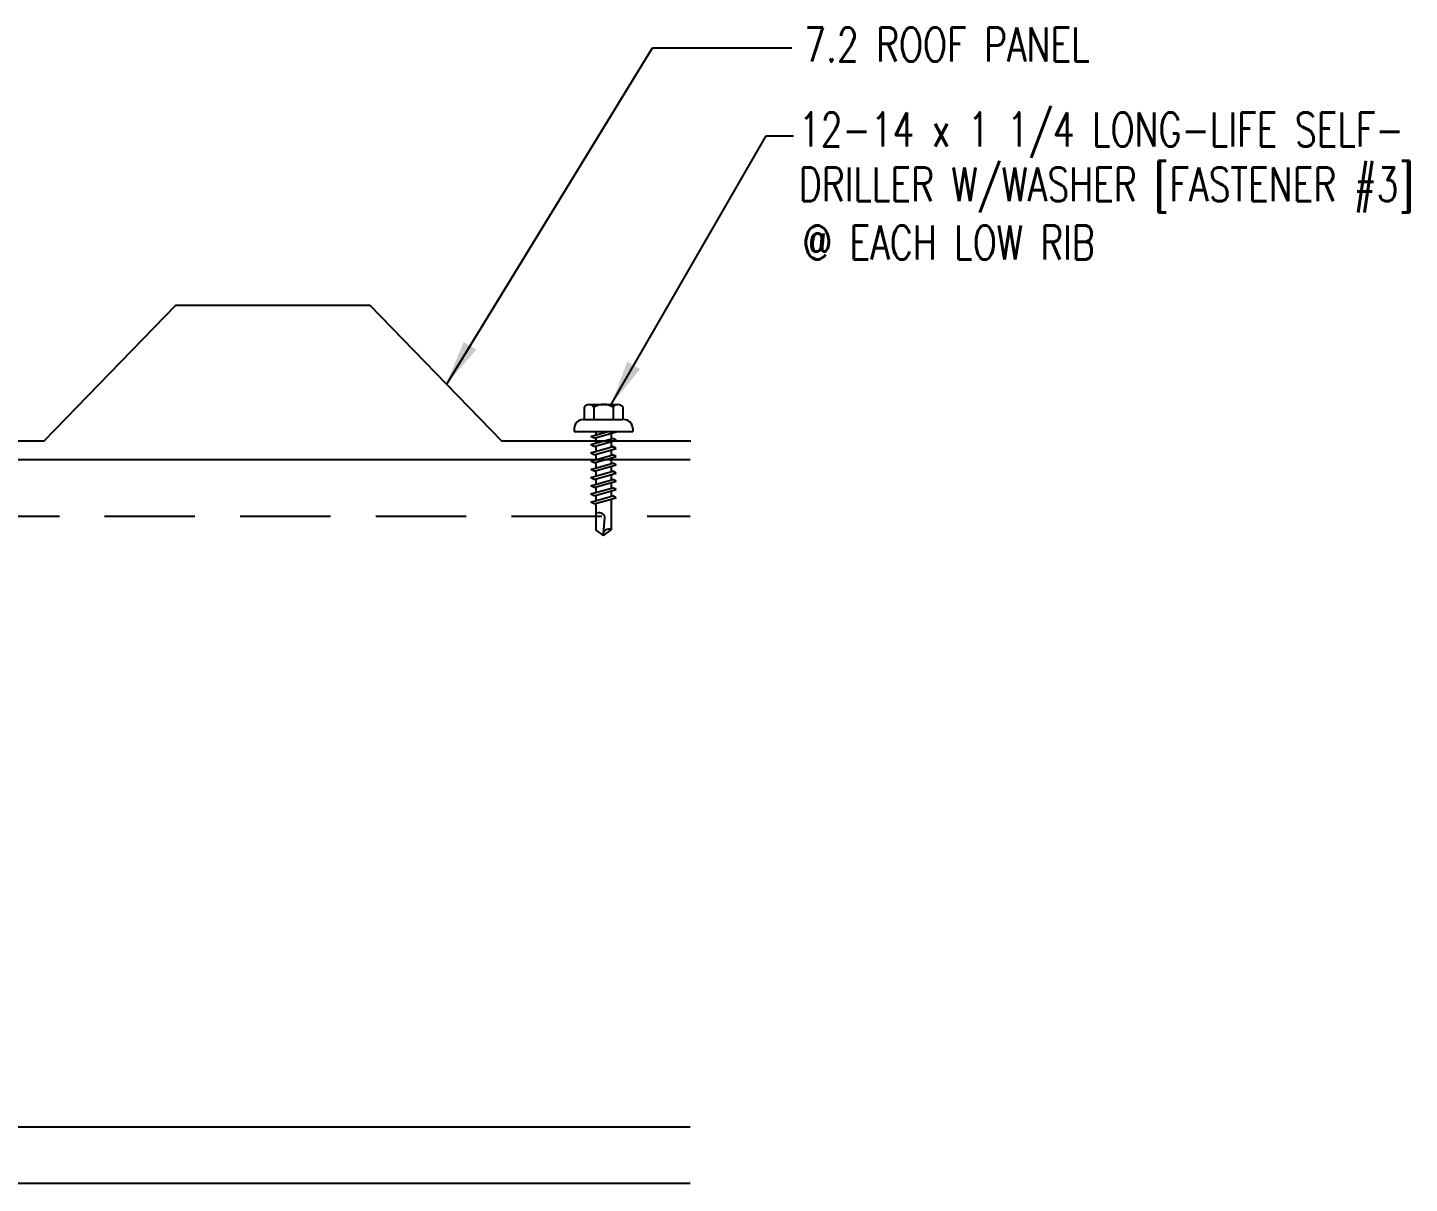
# Model space of a CAD drawing. Extents: x 23.7 to 57.1, y 22.5 to 48.1.
# Drawn here: x 41.83 to 57.11, y 23.84 to 36.61 of the extents above; entities that cross this region are included whole.
import ezdxf

# ---------------------------------------------------------------- set-up
doc = ezdxf.new("R2010")
doc.units = 0
doc.header["$LTSCALE"] = 4
doc.header["$MEASUREMENT"] = 0
doc.linetypes.add('DASHED', pattern=[0.75, 0.5, -0.25])
doc.layers.get('0').update_dxf_attribs({"linetype": 'CONTINUOUS'})
for name, color, linetype in [('FASTENER', 9, 'CONTINUOUS'), ('PANEL-S', 11, 'CONTINUOUS'), ('STLA', 12, 'CONTINUOUS'), ('TEXT', 2, 'CONTINUOUS')]:
    doc.layers.add(name, color=color, linetype=linetype)
doc.styles.add('TEXT', font='SIMPLEX.shx', dxfattribs={"width": 0.75, "height": 0.375})
doc.styles.add('TEXT1', font='ROMANS.shx', dxfattribs={"width": 0.75, "height": 0.375})
doc.dimstyles.new('DETAIL$7', dxfattribs={"dimscale": 4, "dimtxt": 0.375, "dimasz": 0.125, "dimexe": 0.0625, "dimexo": 0.0625, "dimgap": 0.0625, "dimtad": 1, "dimdec": 4, "dimzin": 3, "dimdsep": 46, "dimlunit": 4, "dimtxsty": 'TEXT', "dimblk": 'ARCHTICK', "dimcen": 0.0625, "dimclrd": 7, "dimclre": 7, "dimclrt": 2, "dimadec": 0, "dimazin": 0, "dimtfac": 0.6, "dimtdec": 4, "dimtmove": 0, "dimatfit": 3, "dimfxl": 0, "dimfrac": 2, "dimtolj": 1, "dimtzin": 0, "dimarcsym": 0})

# ---------------------------------------------------------------- blocks, each defined once
blk = doc.blocks.new('FD-F3')
at = {"layer": 'TEXT', "style": 'TEXT1', "width": 0.75}
for s, p in [('12-14 x 1 1/4 LONG-LIFE SELF-', (0.0047, -0.0408)), ('DRILLER W/WASHER [FASTENER #3]', (0.0047, -0.1926))]:
    blk.add_text(s, height=0.09375, dxfattribs=at).set_placement(p)
blk.add_attdef('(QUANTITY)', (0.0047, -0.3444), '', height=0.0938, dxfattribs=at)
blk = doc.blocks.new('fz2')
at = {"layer": 'FASTENER'}
for p, q in [((-0.161, 0.337), (0.161, 0.337)), ((-0.224, 0.171), (0.215, 0.171)), ((-0.215, 0.305), (-0.215, 0.171)), ((-0.107, 0.305), (-0.107, 0.171)), ((0.107, 0.305), (0.107, 0.171)), ((0.215, 0.305), (0.215, 0.171)), ((-0.324, 0.071), (-0.324, 0.037)), ((-0.324, 0.037), (0.324, 0.037)), ((-0.139, -0.016), (0.046, 0.037)), ((-0.104, -0.036), (0.139, 0.033)), ((-0.086, 0.037), (0.086, 0.037)), ((-0.086, 0.037), (-0.086, -0.001)), ((0.086, 0.037), (0.133, 0.037)), ((0.086, 0.018), (0.086, -0.042)), ((0.139, 0.033), (0.133, 0.037)), ((0.324, 0.071), (0.324, 0.037)), ((-0.104, -0.036), (-0.139, -0.016)), ((-0.139, -0.107), (0.104, -0.038)), ((-0.104, -0.127), (-0.139, -0.107)), ((-0.139, -0.198), (0.104, -0.128)), ((-0.104, -0.127), (0.139, -0.058)), ((-0.104, -0.218), (0.139, -0.149)), ((-0.086, -0.031), (-0.086, -0.092)), ((-0.086, -0.122), (-0.086, -0.183)), ((0.086, -0.073), (0.086, -0.133)), ((0.139, -0.058), (0.104, -0.038)), ((0.139, -0.149), (0.104, -0.128)), ((-0.104, -0.218), (-0.139, -0.198)), ((-0.139, -0.289), (0.104, -0.219)), ((-0.104, -0.309), (-0.139, -0.289)), ((-0.104, -0.309), (0.139, -0.239)), ((-0.086, -0.213), (-0.086, -0.274)), ((-0.086, -0.304), (-0.086, -0.364)), ((0.086, -0.164), (0.086, -0.224)), ((0.086, -0.255), (0.086, -0.315)), ((0.139, -0.239), (0.104, -0.219)), ((-0.139, -0.38), (0.104, -0.31)), ((-0.104, -0.4), (-0.139, -0.38)), ((-0.139, -0.47), (0.104, -0.401)), ((-0.104, -0.4), (0.139, -0.33)), ((-0.104, -0.491), (0.139, -0.421)), ((-0.086, -0.395), (-0.086, -0.455)), ((0.086, -0.345), (0.086, -0.406)), ((0.086, -0.436), (0.086, -0.497)), ((0.139, -0.33), (0.104, -0.31)), ((0.139, -0.421), (0.104, -0.401)), ((-0.104, -0.491), (-0.139, -0.47)), ((-0.139, -0.561), (0.104, -0.492)), ((-0.104, -0.581), (-0.139, -0.561)), ((-0.139, -0.652), (0.104, -0.583)), ((-0.104, -0.581), (0.139, -0.512)), ((-0.104, -0.672), (0.139, -0.603)), ((-0.086, -0.486), (-0.086, -0.546)), ((-0.086, -0.577), (-0.086, -0.637)), ((0.086, -0.527), (0.086, -0.588)), ((0.139, -0.512), (0.104, -0.492)), ((0.139, -0.603), (0.104, -0.583)), ((-0.104, -0.672), (-0.139, -0.652)), ((-0.139, -0.743), (0.104, -0.674)), ((-0.104, -0.763), (-0.139, -0.743)), ((-0.104, -0.763), (0.139, -0.694)), ((-0.086, -0.667), (-0.086, -0.728)), ((-0.086, -0.758), (-0.086, -1.05)), ((0.086, -0.618), (0.086, -0.679)), ((0.086, -0.709), (0.086, -1.05)), ((0.139, -0.694), (0.104, -0.674)), ((-0.002, -1.095), (0.014, -0.909)), ((0, -1.111), (-0.086, -1.05)), ((0, -1.111), (0.086, -1.05))]:
    blk.add_line(p, q, dxfattribs=at)
for centre, radius, start, end in [((-0.161, 0.274), 0.0628, 29.8754, 150.1246), ((0, 0.141), 0.196, 56.9974, 123.0026), ((0.161, 0.274), 0.0628, 29.8754, 150.1246), ((-0.224, 0.071), 0.1, 90, 180), ((0.224, 0.071), 0.1, 0, 90), ((-0.046, -0.921), 0.0615, 11.1445, 130.906), ((0.054, -1.097), 0.0563, 55.4585, 194.8454)]:
    blk.add_arc(centre, radius, start, end, dxfattribs=at)
blk = doc.blocks.new('_ArchTick')
at = {"color": 0, "const_width": 0.15}
blk.add_lwpolyline([(-0.5, -0.5), (0.5, 0.5)], dxfattribs=at)

msp = doc.modelspace()

# ---------------------------------------------------------------- linework, layer by layer
at = {"layer": 'PANEL-S'}
msp.add_lwpolyline([(28.709, 33.027), (29.071, 33.543), (31.217, 33.543), (32.671, 32.043), (34.817, 32.043), (36.271, 33.543), (38.417, 33.543), (39.871, 32.043), (42.017, 32.043), (43.471, 33.543), (45.617, 33.543), (47.071, 32.043), (49.164, 32.043)], dxfattribs=at)
at = {"layer": 'STLA'}
for p, q in [((27.683, 31.837), (49.158, 31.837)), ((27.683, 24.462), (49.159, 24.462)), ((27.683, 23.837), (49.159, 23.837))]:
    msp.add_line(p, q, dxfattribs=at)
at = {"layer": 'STLA', "linetype": 'DASHED', "ltscale": 0.5}
msp.add_line((27.683, 31.212), (49.158, 31.212), dxfattribs=at)

# ---------------------------------------------------------------- block references
at = {"layer": 'FASTENER'}
msp.add_blockref('fz2', (48.2, 32.109), dxfattribs=at)
at = {"layer": 'TEXT', "xscale": 4, "yscale": 4, "zscale": 4}
msp.add_blockref('FD-F3', (50.341, 35.462), dxfattribs=at)

# ---------------------------------------------------------------- texts
at = {"layer": 'TEXT', "style": 'TEXT1', "width": 0.75}
for s, p in [('7.2 ROOF PANEL', (50.419, 36.236)), ('@ EACH LOW RIB', (50.402, 34.049))]:
    msp.add_text(s, height=0.375, dxfattribs=at).set_placement(p)

# ---------------------------------------------------------------- leaders
at = {"layer": 'TEXT'}
for points in [[(46.462, 32.668), (48.74, 36.388), (50.281, 36.388)], [(48.284, 32.445), (49.997, 35.416), (50.302, 35.416)]]:
    msp.add_leader(points, dimstyle='DETAIL$7', dxfattribs=at)

doc.saveas('drawing.dxf')
